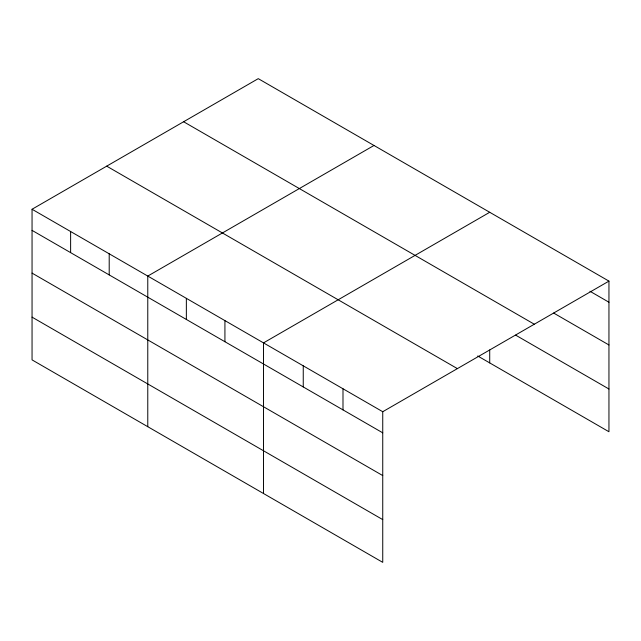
<?xml version="1.0" encoding="UTF-8"?>
<svg xmlns="http://www.w3.org/2000/svg" width="641" height="641" viewBox="0 0 641 641"><rect width="100%" height="100%" fill="white"/><g stroke="black" fill="none" stroke-linecap="round" stroke-linejoin="round"><path stroke-width="0.96" d="M32.05 209.254L382.741 411.722L382.741 562.349L32.05 359.881L32.05 209.254L258.259 78.651L608.95 281.119L608.95 431.746L477.713 355.979M373.991 145.467L147.775 276.071L147.775 426.69M489.716 212.283L263.507 342.887L263.507 493.506M382.741 411.722L608.95 281.119M589.944 291.254L608.95 302.231M553.656 313.048L608.95 344.97M183.614 121.75L534.298 324.218M515.636 335.131L608.95 389.007M106.702 166.155L457.386 368.623M32.05 230.367L382.741 432.835M32.05 273.106L382.741 475.574M32.05 317.135L382.741 519.611M489.716 349.986L489.716 362.902M342.991 388.775L342.991 409.887M303.249 365.835L303.249 386.94M224.927 320.612L224.927 341.725M186.355 298.345L186.355 319.45M109.202 253.796L109.202 274.909M70.622 231.529L70.622 252.634"/></g></svg>
